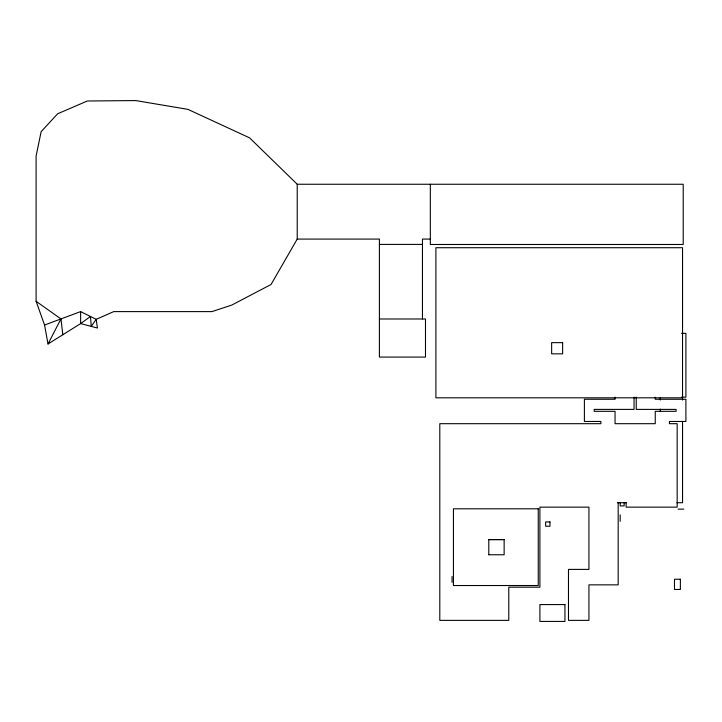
<?xml version="1.0" encoding="UTF-8"?>
<svg xmlns="http://www.w3.org/2000/svg" width="722" height="722" viewBox="0 0 722 722"><rect width="100%" height="100%" fill="white"/><g stroke="black" fill="none" stroke-linecap="round" stroke-linejoin="round"><path stroke-width="1.08" d="M36.1 301.291L44.556 325.026L48.004 344.006L60.946 318.925L36.1 301.291L36.1 156.033L41.145 131.657L57.643 113.787L87.317 100.999L135.763 100.575L187.928 109.365L249.632 137.884L297.22 184.254L683.211 184.254L683.211 244.487L430.33 244.487L430.33 184.254M297.22 184.254L297.22 239.081L271.057 284.477L231.789 305.072L211.979 311.606L113.742 311.606L96.188 319.323L91.252 326.398L90.467 316.489L80.629 323.6L48.004 344.006M44.556 325.026L80.629 311.606L96.188 319.323L97.425 328.023L80.629 323.6L80.629 311.606M297.22 239.081L379.402 239.081L379.402 357.083L425.493 357.083L425.493 318.989L379.402 318.989M430.33 239.081L422.46 239.081L422.46 318.989M379.402 244.406L422.46 244.406M681.487 333.329L685.9 333.329L685.9 397.154L681.523 397.154M682.543 397.813L435.898 397.813L435.898 247.718L682.543 247.718L682.543 400.078M617.337 502.72L626.218 502.72M676.983 502.72L682.543 502.72L682.543 421.504M678.111 509.136L683.824 509.136M488.794 554.785L488.794 539.578L504.137 539.578L504.137 554.785L488.794 554.74M488.794 539.623L504.137 539.623M60.946 318.925L62.823 334.737M660.278 397.813L660.278 400.069M660.278 409.094L660.278 411.35M655.242 397.154L655.242 399.266L685.9 399.266L685.9 421.458L669.42 421.458L669.42 423.688L677.164 423.688L677.164 507.142L626.136 507.142L626.136 502.711M636.244 397.091L636.244 409.401L676.099 409.401L676.099 411.323L655.242 411.323L655.242 423.688L615.054 423.688L615.054 411.323L594.197 411.323L594.197 409.401L634.051 409.401L634.051 397.091M624.142 502.72L624.142 505.905L620.18 505.905L620.18 502.72M620.18 514.867L620.18 521.311M618.176 502.711L618.176 584.856L588.935 584.856L588.935 620.369L568.485 620.369L568.485 569.396L588.935 569.396L588.935 507.142L539.903 507.142L539.903 587.194L508.784 587.194L508.784 620.369L439.797 620.369L439.797 423.688L600.884 423.688L600.884 421.458L584.396 421.458L584.396 399.266L615.054 399.266L615.054 397.154M452.062 576.499L452.062 582.329M562.628 342.643L551.644 342.643L551.644 353.843L562.628 353.843L562.628 342.643M538.242 508.802L453.434 508.802L453.434 585.524L538.242 585.524L538.242 508.802M549.974 521.916L545.661 521.916L545.661 526.239L549.974 526.239L549.974 521.916M680.377 579.252L674.483 579.252L674.483 589.459L680.377 589.459L680.377 579.252M564.938 604.576L539.903 604.576L539.903 621.425L564.938 621.425L564.938 604.576"/></g></svg>
